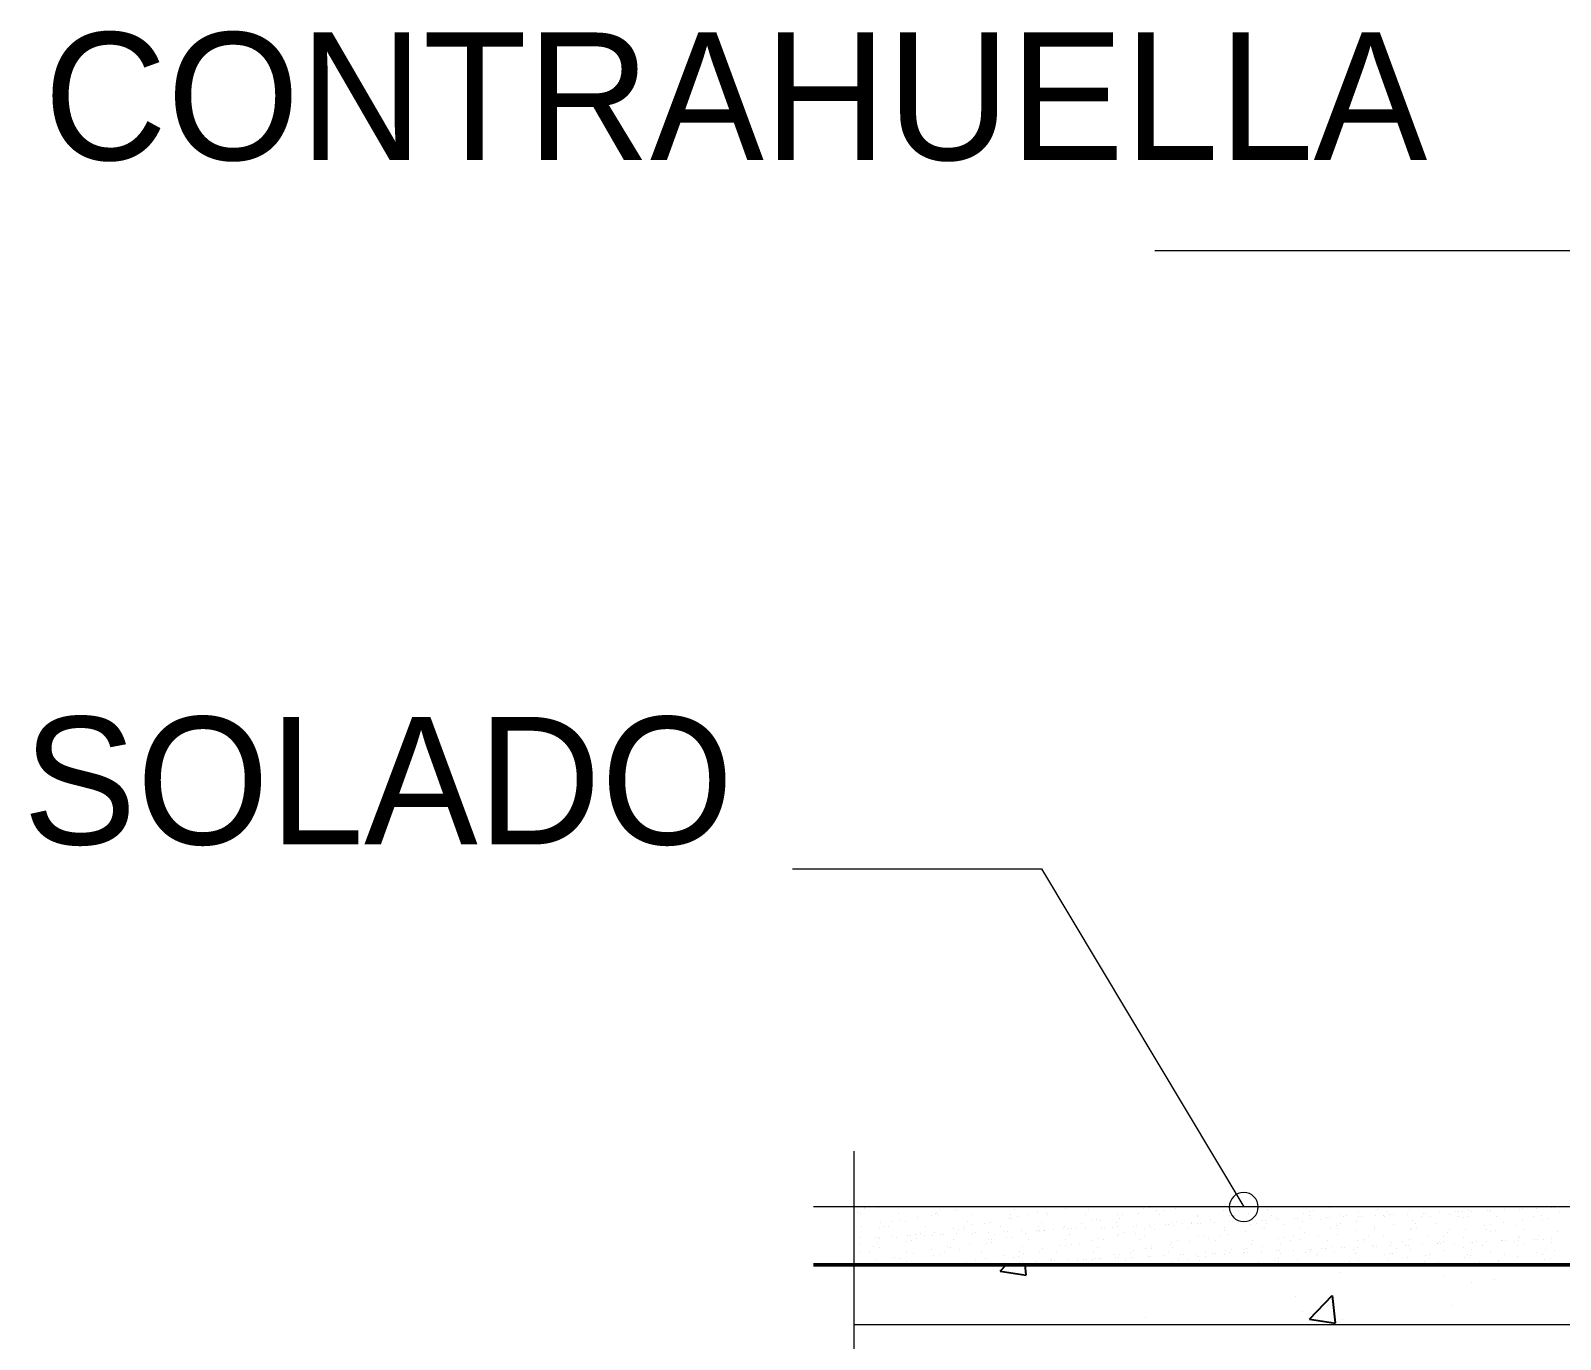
# Model space of a CAD drawing. Extents: x 233 to 569, y -241 to -74.
# Drawn here: x 538.917 to 541.556, y -166.031 to -163.773 of the extents above; entities that cross this region are included whole.
import ezdxf

# ---------------------------------------------------------------- set-up
doc = ezdxf.new("R2010")
doc.units = 0
doc.header["$MEASUREMENT"] = 0
doc.layers.get('0').update_dxf_attribs({"linetype": 'CONTINUOUS', "lineweight": 50})
doc.layers.add('AUXILIAR', color=8, linetype='CONTINUOUS', lineweight=9)
doc.layers.add('TEXTOGREEN', color=3, linetype='CONTINUOUS', lineweight=40)
doc.layers.add('HATCH1', color=74, linetype='CONTINUOUS')
doc.styles.add('SWISS', font='bahnschrift.ttf')

msp = doc.modelspace()

# ---------------------------------------------------------------- linework, layer by layer
msp.add_line((541.7515, -165.9028), (540.267, -165.9028))
at = {"layer": 'AUXILIAR'}
for p, q in [((540.8558, -164.1529), (541.6109, -164.1529)), ((540.231, -165.2196), (540.6606, -165.2196)), ((540.6606, -165.2196), (541.0093, -165.8028)), ((540.3364, -165.7067), (540.3364, -166.7314)), ((541.7515, -165.8028), (540.267, -165.8028)), ((542.8653, -166.0062), (540.3364, -166.0062))]:
    msp.add_line(p, q, dxfattribs=at)
at = {"layer": 'AUXILIAR', "linetype": 'Continuous'}
for p, q in [((540.3432, -165.812), (540.3432, -165.812)), ((540.3546, -165.8035), (540.3546, -165.8035)), ((540.3552, -165.8056), (540.3552, -165.8056)), ((540.3784, -165.8042), (540.3784, -165.8042)), ((540.4841, -165.8063), (540.4841, -165.8063)), ((540.5122, -165.807), (540.5122, -165.807)), ((540.516, -165.8081), (540.516, -165.8081)), ((540.5443, -165.8032), (540.5443, -165.8032)), ((540.6131, -165.8069), (540.6131, -165.8069)), ((540.6536, -165.8119), (540.6536, -165.8119)), ((540.7021, -165.8052), (540.7021, -165.8052)), ((540.742, -165.8075), (540.742, -165.8075)), ((540.8371, -165.8056), (540.8371, -165.8056)), ((540.8469, -165.8035), (540.8469, -165.8035)), ((540.8596, -165.8087), (540.8596, -165.8087)), ((540.8709, -165.8082), (540.8709, -165.8082)), ((540.8918, -165.805), (540.8918, -165.805)), ((540.9748, -165.8095), (540.9748, -165.8095)), ((540.9845, -165.8073), (540.9845, -165.8073)), ((540.9999, -165.8088), (540.9999, -165.8088)), ((541.0495, -165.807), (541.0495, -165.807)), ((541.1222, -165.8112), (541.1222, -165.8112)), ((541.1288, -165.8095), (541.1288, -165.8095)), ((541.1573, -165.8034), (541.1573, -165.8034)), ((541.2071, -165.8105), (541.2071, -165.8105)), ((541.2392, -165.8067), (541.2392, -165.8067)), ((541.2577, -165.8101), (541.2577, -165.8101)), ((541.2949, -165.8073), (541.2949, -165.8073)), ((541.3743, -165.8113), (541.3743, -165.8113)), ((541.3793, -165.8111), (541.3793, -165.8111)), ((541.3867, -165.8108), (541.3867, -165.8108)), ((541.397, -165.8087), (541.397, -165.8087)), ((541.4029, -165.8101), (541.4029, -165.8101)), ((541.4294, -165.8028), (541.4294, -165.8028)), ((541.4298, -165.8089), (541.4298, -165.8089)), ((541.4326, -165.8111), (541.4326, -165.8111)), ((541.4348, -165.8087), (541.4348, -165.8087)), ((541.4584, -165.8076), (541.4584, -165.8076)), ((541.4854, -165.8065), (541.4854, -165.8065)), ((541.4904, -165.8062), (541.4904, -165.8062)), ((541.514, -165.8052), (541.514, -165.8052)), ((541.5156, -165.8114), (541.5156, -165.8114)), ((541.5409, -165.804), (541.5409, -165.804)), ((541.5459, -165.8038), (541.5459, -165.8038)), ((540.3488, -165.814), (540.3488, -165.814)), ((540.3501, -165.8372), (540.3501, -165.8372)), ((540.3803, -165.8382), (540.3803, -165.8382)), ((540.3827, -165.8299), (540.3827, -165.8299)), ((540.39, -165.836), (540.39, -165.836)), ((540.3968, -165.8358), (540.3968, -165.8358)), ((540.4031, -165.8275), (540.4031, -165.8275)), ((540.4131, -165.8145), (540.4131, -165.8145)), ((540.4151, -165.824), (540.4151, -165.824)), ((540.4252, -165.8282), (540.4252, -165.8282)), ((540.4472, -165.8202), (540.4472, -165.8202)), ((540.4611, -165.8363), (540.4611, -165.8363)), ((540.4711, -165.818), (540.4711, -165.818)), ((540.4777, -165.8146), (540.4777, -165.8146)), ((540.4798, -165.8129), (540.4798, -165.8129)), ((540.4808, -165.8159), (540.4808, -165.8159)), ((540.5257, -165.8365), (540.5257, -165.8365)), ((540.5321, -165.8281), (540.5321, -165.8281)), ((540.5403, -165.8334), (540.5403, -165.8334)), ((540.5421, -165.8151), (540.5421, -165.8151)), ((540.5628, -165.8321), (540.5628, -165.8321)), ((540.5724, -165.8296), (540.5724, -165.8296)), ((540.59, -165.837), (540.59, -165.837)), ((540.605, -165.8222), (540.605, -165.8222)), ((540.6067, -165.8152), (540.6067, -165.8152)), ((540.6087, -165.8219), (540.6087, -165.8219)), ((540.6185, -165.8197), (540.6185, -165.8197)), ((540.6374, -165.8164), (540.6374, -165.8164)), ((540.6546, -165.8371), (540.6546, -165.8371)), ((540.661, -165.8288), (540.661, -165.8288)), ((540.6695, -165.8126), (540.6695, -165.8126)), ((540.671, -165.8158), (540.671, -165.8158)), ((540.7005, -165.8359), (540.7005, -165.8359)), ((540.7189, -165.8376), (540.7189, -165.8376)), ((540.7302, -165.8316), (540.7302, -165.8316)), ((540.7356, -165.8159), (540.7356, -165.8159)), ((540.7463, -165.8258), (540.7463, -165.8258)), ((540.7561, -165.8236), (540.7561, -165.8236)), ((540.7626, -165.8257), (540.7626, -165.8257)), ((540.7633, -165.838), (540.7633, -165.838)), ((540.7683, -165.8378), (540.7683, -165.8378)), ((540.7836, -165.8377), (540.7836, -165.8377)), ((540.7899, -165.8294), (540.7899, -165.8294)), ((540.7912, -165.8158), (540.7912, -165.8158)), ((540.7918, -165.8367), (540.7918, -165.8367)), ((540.7947, -165.822), (540.7947, -165.822)), ((540.7999, -165.8164), (540.7999, -165.8164)), ((540.8188, -165.8356), (540.8188, -165.8356)), ((540.8238, -165.8354), (540.8238, -165.8354)), ((540.8273, -165.8146), (540.8273, -165.8146)), ((540.8474, -165.8343), (540.8474, -165.8343)), ((540.8479, -165.8383), (540.8479, -165.8383)), ((540.8645, -165.8165), (540.8645, -165.8165)), ((540.8744, -165.8331), (540.8744, -165.8331)), ((540.8794, -165.8329), (540.8794, -165.8329)), ((540.884, -165.8296), (540.884, -165.8296)), ((540.8878, -165.8351), (540.8878, -165.8351)), ((540.8937, -165.8275), (540.8937, -165.8275)), ((540.9029, -165.8319), (540.9029, -165.8319)), ((540.9125, -165.8384), (540.9125, -165.8384)), ((540.9189, -165.83), (540.9189, -165.83)), ((540.9199, -165.8313), (540.9199, -165.8313)), ((540.9289, -165.817), (540.9289, -165.817)), ((540.9289, -165.8197), (540.9289, -165.8197)), ((540.9299, -165.8307), (540.9299, -165.8307)), ((540.9349, -165.8305), (540.9349, -165.8305)), ((540.9525, -165.824), (540.9525, -165.824)), ((540.9585, -165.8295), (540.9585, -165.8295)), ((540.9849, -165.8181), (540.9849, -165.8181)), ((540.9855, -165.8283), (540.9855, -165.8283)), ((540.9905, -165.8281), (540.9905, -165.8281)), ((540.9935, -165.8172), (540.9935, -165.8172)), ((541.014, -165.827), (541.014, -165.827)), ((541.017, -165.8143), (541.017, -165.8143)), ((541.0216, -165.8335), (541.0216, -165.8335)), ((541.0314, -165.8313), (541.0314, -165.8313)), ((541.041, -165.8259), (541.041, -165.8259)), ((541.046, -165.8256), (541.046, -165.8256)), ((541.0478, -165.8307), (541.0478, -165.8307)), ((541.0578, -165.8177), (541.0578, -165.8177)), ((541.0665, -165.8235), (541.0665, -165.8235)), ((541.0696, -165.8246), (541.0696, -165.8246)), ((541.0777, -165.8333), (541.0777, -165.8333)), ((541.0965, -165.8234), (541.0965, -165.8234)), ((541.1015, -165.8232), (541.1015, -165.8232)), ((541.1101, -165.8275), (541.1101, -165.8275)), ((541.1124, -165.8134), (541.1124, -165.8134)), ((541.1224, -165.8178), (541.1224, -165.8178)), ((541.1251, -165.8222), (541.1251, -165.8222)), ((541.1422, -165.8237), (541.1422, -165.8237)), ((541.1521, -165.821), (541.1521, -165.821)), ((541.1571, -165.8208), (541.1571, -165.8208)), ((541.1592, -165.8374), (541.1592, -165.8374)), ((541.169, -165.8352), (541.169, -165.8352)), ((541.1747, -165.8163), (541.1747, -165.8163)), ((541.1767, -165.8313), (541.1767, -165.8313)), ((541.1807, -165.8198), (541.1807, -165.8198)), ((541.1867, -165.8183), (541.1867, -165.8183)), ((541.2041, -165.8274), (541.2041, -165.8274)), ((541.2076, -165.8186), (541.2076, -165.8186)), ((541.2126, -165.8184), (541.2126, -165.8184)), ((541.2353, -165.8368), (541.2353, -165.8368)), ((541.2362, -165.8173), (541.2362, -165.8173)), ((541.25, -165.8172), (541.25, -165.8172)), ((541.2513, -165.8184), (541.2513, -165.8184)), ((541.2598, -165.8151), (541.2598, -165.8151)), ((541.2632, -165.8162), (541.2632, -165.8162)), ((541.2674, -165.833), (541.2674, -165.833)), ((541.2682, -165.8159), (541.2682, -165.8159)), ((541.2918, -165.8149), (541.2918, -165.8149)), ((541.3, -165.8257), (541.3, -165.8257)), ((541.3057, -165.832), (541.3057, -165.832)), ((541.3157, -165.819), (541.3157, -165.819)), ((541.3187, -165.8137), (541.3187, -165.8137)), ((541.3237, -165.8135), (541.3237, -165.8135)), ((541.3323, -165.8198), (541.3323, -165.8198)), ((541.3418, -165.8313), (541.3418, -165.8313)), ((541.3473, -165.8125), (541.3473, -165.8125)), ((541.3644, -165.816), (541.3644, -165.816)), ((541.3803, -165.8191), (541.3803, -165.8191)), ((541.3877, -165.8211), (541.3877, -165.8211)), ((541.3974, -165.8189), (541.3974, -165.8189)), ((541.4252, -165.8351), (541.4252, -165.8351)), ((541.4346, -165.8326), (541.4346, -165.8326)), ((541.4446, -165.8196), (541.4446, -165.8196)), ((541.4575, -165.8292), (541.4575, -165.8292)), ((541.4794, -165.8351), (541.4794, -165.8351)), ((541.4897, -165.8254), (541.4897, -165.8254)), ((541.5092, -165.8197), (541.5092, -165.8197)), ((541.5222, -165.8181), (541.5222, -165.8181)), ((541.5253, -165.825), (541.5253, -165.825)), ((541.535, -165.8228), (541.535, -165.8228)), ((541.5546, -165.8122), (541.5546, -165.8122)), ((540.3475, -165.8561), (540.3475, -165.8561)), ((540.3744, -165.855), (540.3744, -165.855)), ((540.3783, -165.8636), (540.3783, -165.8636)), ((540.3794, -165.8548), (540.3794, -165.8548)), ((540.3801, -165.8575), (540.3801, -165.8575)), ((540.403, -165.8537), (540.403, -165.8537)), ((540.4108, -165.8562), (540.4108, -165.8562)), ((540.4271, -165.8622), (540.4271, -165.8622)), ((540.43, -165.8525), (540.43, -165.8525)), ((540.435, -165.8523), (540.435, -165.8523)), ((540.4369, -165.86), (540.4369, -165.86)), ((540.4432, -165.8504), (540.4432, -165.8504)), ((540.4447, -165.8577), (540.4447, -165.8577)), ((540.4511, -165.8493), (540.4511, -165.8493)), ((540.4586, -165.8513), (540.4586, -165.8513)), ((540.472, -165.8522), (540.472, -165.8522)), ((540.4753, -165.8466), (540.4753, -165.8466)), ((540.4855, -165.8501), (540.4855, -165.8501)), ((540.4905, -165.8499), (540.4905, -165.8499)), ((540.5079, -165.8392), (540.5079, -165.8392)), ((540.509, -165.8582), (540.509, -165.8582)), ((540.5141, -165.8489), (540.5141, -165.8489)), ((540.5179, -165.842), (540.5179, -165.842)), ((540.5277, -165.8399), (540.5277, -165.8399)), ((540.5411, -165.8477), (540.5411, -165.8477)), ((540.5461, -165.8475), (540.5461, -165.8475)), ((540.5684, -165.8597), (540.5684, -165.8597)), ((540.5697, -165.8464), (540.5697, -165.8464)), ((540.5736, -165.8583), (540.5736, -165.8583)), ((540.5745, -165.8639), (540.5745, -165.8639)), ((540.58, -165.85), (540.58, -165.85)), ((540.5966, -165.8453), (540.5966, -165.8453)), ((540.6005, -165.8559), (540.6005, -165.8559)), ((540.6016, -165.8451), (540.6016, -165.8451)), ((540.6097, -165.8561), (540.6097, -165.8561)), ((540.6252, -165.844), (540.6252, -165.844)), ((540.6331, -165.8486), (540.6331, -165.8486)), ((540.6379, -165.8588), (540.6379, -165.8588)), ((540.6522, -165.8428), (540.6522, -165.8428)), ((540.6555, -165.8459), (540.6555, -165.8459)), ((540.6572, -165.8426), (540.6572, -165.8426)), ((540.6653, -165.8437), (540.6653, -165.8437)), ((540.6655, -165.8427), (540.6655, -165.8427)), ((540.6807, -165.8416), (540.6807, -165.8416)), ((540.6976, -165.8389), (540.6976, -165.8389)), ((540.7026, -165.859), (540.7026, -165.859)), ((540.7077, -165.8404), (540.7077, -165.8404)), ((540.7089, -165.8506), (540.7089, -165.8506)), ((540.7127, -165.8402), (540.7127, -165.8402)), ((540.7363, -165.8392), (540.7363, -165.8392)), ((540.7473, -165.8599), (540.7473, -165.8599)), ((540.7583, -165.858), (540.7583, -165.858)), ((540.7669, -165.8595), (540.7669, -165.8595)), ((540.7907, -165.8521), (540.7907, -165.8521)), ((540.7932, -165.8498), (540.7932, -165.8498)), ((540.8029, -165.8476), (540.8029, -165.8476)), ((540.8228, -165.8483), (540.8228, -165.8483)), ((540.8315, -165.8596), (540.8315, -165.8596)), ((540.8379, -165.8513), (540.8379, -165.8513)), ((540.8381, -165.8398), (540.8381, -165.8398)), ((540.8554, -165.841), (540.8554, -165.841)), ((540.8849, -165.8638), (540.8849, -165.8638)), ((540.8958, -165.8601), (540.8958, -165.8601)), ((540.9159, -165.8615), (540.9159, -165.8615)), ((540.9308, -165.8536), (540.9308, -165.8536)), ((540.9406, -165.8515), (540.9406, -165.8515)), ((540.948, -165.8577), (540.948, -165.8577)), ((540.9604, -165.8602), (540.9604, -165.8602)), ((540.9668, -165.8519), (540.9668, -165.8519)), ((540.9757, -165.8437), (540.9757, -165.8437)), ((540.9768, -165.8389), (540.9768, -165.8389)), ((540.9806, -165.8503), (540.9806, -165.8503)), ((541.013, -165.8445), (541.013, -165.8445)), ((541.0247, -165.8608), (541.0247, -165.8608)), ((541.0414, -165.839), (541.0414, -165.839)), ((541.0451, -165.8407), (541.0451, -165.8407)), ((541.0684, -165.8575), (541.0684, -165.8575)), ((541.0782, -165.8553), (541.0782, -165.8553)), ((541.0894, -165.8609), (541.0894, -165.8609)), ((541.0957, -165.8526), (541.0957, -165.8526)), ((541.1057, -165.8395), (541.1057, -165.8395)), ((541.1058, -165.8597), (541.1058, -165.8597)), ((541.1133, -165.8475), (541.1133, -165.8475)), ((541.1382, -165.8538), (541.1382, -165.8538)), ((541.1537, -165.8614), (541.1537, -165.8614)), ((541.1703, -165.8397), (541.1703, -165.8397)), ((541.1703, -165.85), (541.1703, -165.85)), ((541.2029, -165.8427), (541.2029, -165.8427)), ((541.2061, -165.8613), (541.2061, -165.8613)), ((541.2158, -165.8592), (541.2158, -165.8592)), ((541.2183, -165.8615), (541.2183, -165.8615)), ((541.2247, -165.8532), (541.2247, -165.8532)), ((541.2347, -165.8402), (541.2347, -165.8402)), ((541.251, -165.8514), (541.251, -165.8514)), ((541.2634, -165.8632), (541.2634, -165.8632)), ((541.2826, -165.862), (541.2826, -165.862)), ((541.2955, -165.8594), (541.2955, -165.8594)), ((541.2969, -165.8412), (541.2969, -165.8412)), ((541.2993, -165.8403), (541.2993, -165.8403)), ((541.3066, -165.8391), (541.3066, -165.8391)), ((541.3281, -165.8521), (541.3281, -165.8521)), ((541.3472, -165.8622), (541.3472, -165.8622)), ((541.3535, -165.863), (541.3535, -165.863)), ((541.3536, -165.8538), (541.3536, -165.8538)), ((541.3605, -165.8462), (541.3605, -165.8462)), ((541.3636, -165.8408), (541.3636, -165.8408)), ((541.3886, -165.8553), (541.3886, -165.8553)), ((541.3926, -165.8424), (541.3926, -165.8424)), ((541.3997, -165.8638), (541.3997, -165.8638)), ((541.4047, -165.8636), (541.4047, -165.8636)), ((541.4115, -165.8627), (541.4115, -165.8627)), ((541.4282, -165.8409), (541.4282, -165.8409)), ((541.4283, -165.8626), (541.4283, -165.8626)), ((541.4345, -165.8451), (541.4345, -165.8451)), ((541.4443, -165.8429), (541.4443, -165.8429)), ((541.4533, -165.8614), (541.4533, -165.8614)), ((541.4553, -165.8614), (541.4553, -165.8614)), ((541.4603, -165.8612), (541.4603, -165.8612)), ((541.4762, -165.8628), (541.4762, -165.8628)), ((541.4825, -165.8545), (541.4825, -165.8545)), ((541.4839, -165.8601), (541.4839, -165.8601)), ((541.4857, -165.8556), (541.4857, -165.8556)), ((541.4925, -165.8415), (541.4925, -165.8415)), ((541.5108, -165.859), (541.5108, -165.859)), ((541.5158, -165.8587), (541.5158, -165.8587)), ((541.5178, -165.8518), (541.5178, -165.8518)), ((541.5262, -165.8591), (541.5262, -165.8591)), ((541.5394, -165.8577), (541.5394, -165.8577)), ((541.5405, -165.8633), (541.5405, -165.8633)), ((541.5504, -165.8444), (541.5504, -165.8444)), ((540.3461, -165.8801), (540.3461, -165.8801)), ((540.3462, -165.8674), (540.3462, -165.8674)), ((540.3637, -165.8789), (540.3637, -165.8789)), ((540.3701, -165.8706), (540.3701, -165.8706)), ((540.3812, -165.8723), (540.3812, -165.8723)), ((540.4064, -165.8899), (540.4064, -165.8899)), ((540.428, -165.8794), (540.428, -165.8794)), ((540.439, -165.8826), (540.439, -165.8826)), ((540.4714, -165.8767), (540.4714, -165.8767)), ((540.4739, -165.8862), (540.4739, -165.8862)), ((540.4837, -165.884), (540.4837, -165.884)), ((540.4926, -165.8795), (540.4926, -165.8795)), ((540.499, -165.8712), (540.499, -165.8712)), ((540.5035, -165.8729), (540.5035, -165.8729)), ((540.5189, -165.8762), (540.5189, -165.8762)), ((540.5361, -165.8656), (540.5361, -165.8656)), ((540.5569, -165.8801), (540.5569, -165.8801)), ((540.5647, -165.866), (540.5647, -165.866)), ((540.5966, -165.8861), (540.5966, -165.8861)), ((540.6116, -165.89), (540.6116, -165.89)), ((540.6213, -165.8879), (540.6213, -165.8879)), ((540.6216, -165.8802), (540.6216, -165.8802)), ((540.628, -165.8718), (540.628, -165.8718)), ((540.6287, -165.8823), (540.6287, -165.8823)), ((540.6565, -165.8801), (540.6565, -165.8801)), ((540.6613, -165.8749), (540.6613, -165.8749)), ((540.6859, -165.8807), (540.6859, -165.8807)), ((540.6936, -165.8691), (540.6936, -165.8691)), ((540.7024, -165.8699), (540.7024, -165.8699)), ((540.7121, -165.8677), (540.7121, -165.8677)), ((540.7258, -165.8653), (540.7258, -165.8653)), ((540.7505, -165.8808), (540.7505, -165.8808)), ((540.7569, -165.8725), (540.7569, -165.8725)), ((540.7865, -165.8843), (540.7865, -165.8843)), ((540.7887, -165.8905), (540.7887, -165.8905)), ((540.7937, -165.8903), (540.7937, -165.8903)), ((540.7941, -165.8839), (540.7941, -165.8839)), ((540.8148, -165.8813), (540.8148, -165.8813)), ((540.8173, -165.8892), (540.8173, -165.8892)), ((540.8189, -165.8784), (540.8189, -165.8784)), ((540.84, -165.8738), (540.84, -165.8738)), ((540.8443, -165.8881), (540.8443, -165.8881)), ((540.8493, -165.8879), (540.8493, -165.8879)), ((540.8498, -165.8716), (540.8498, -165.8716)), ((540.851, -165.8747), (540.851, -165.8747)), ((540.8728, -165.8868), (540.8728, -165.8868)), ((540.8794, -165.8815), (540.8794, -165.8815)), ((540.8835, -165.8673), (540.8835, -165.8673)), ((540.8858, -165.8731), (540.8858, -165.8731)), ((540.8998, -165.8856), (540.8998, -165.8856)), ((540.9048, -165.8854), (540.9048, -165.8854)), ((540.9284, -165.8844), (540.9284, -165.8844)), ((540.9318, -165.8878), (540.9318, -165.8878)), ((540.9437, -165.882), (540.9437, -165.882)), ((540.9441, -165.8878), (540.9441, -165.8878)), ((540.9554, -165.8832), (540.9554, -165.8832)), ((540.9603, -165.883), (540.9603, -165.883)), ((540.9762, -165.884), (540.9762, -165.884)), ((540.9776, -165.8776), (540.9776, -165.8776)), ((540.9839, -165.882), (540.9839, -165.882)), ((540.9874, -165.8755), (540.9874, -165.8755)), ((541.0084, -165.8821), (541.0084, -165.8821)), ((541.0088, -165.8767), (541.0088, -165.8767)), ((541.0109, -165.8808), (541.0109, -165.8808)), ((541.0148, -165.8738), (541.0148, -165.8738)), ((541.0159, -165.8806), (541.0159, -165.8806)), ((541.0225, -165.8677), (541.0225, -165.8677)), ((541.0395, -165.8795), (541.0395, -165.8795)), ((541.0411, -165.8708), (541.0411, -165.8708)), ((541.0664, -165.8784), (541.0664, -165.8784)), ((541.0714, -165.8781), (541.0714, -165.8781)), ((541.0727, -165.8826), (541.0727, -165.8826)), ((541.0732, -165.867), (541.0732, -165.867)), ((541.095, -165.8771), (541.095, -165.8771)), ((541.1153, -165.8815), (541.1153, -165.8815)), ((541.122, -165.8759), (541.122, -165.8759)), ((541.125, -165.8793), (541.125, -165.8793)), ((541.127, -165.8757), (541.127, -165.8757)), ((541.134, -165.886), (541.134, -165.886)), ((541.1373, -165.8827), (541.1373, -165.8827)), ((541.1437, -165.8744), (541.1437, -165.8744)), ((541.1506, -165.8747), (541.1506, -165.8747)), ((541.1602, -165.8715), (541.1602, -165.8715)), ((541.1663, -165.8802), (541.1663, -165.8802)), ((541.1775, -165.8735), (541.1775, -165.8735)), ((541.1825, -165.8733), (541.1825, -165.8733)), ((541.1985, -165.8764), (541.1985, -165.8764)), ((541.2016, -165.8833), (541.2016, -165.8833)), ((541.2061, -165.8723), (541.2061, -165.8723)), ((541.231, -165.869), (541.231, -165.869)), ((541.2331, -165.8711), (541.2331, -165.8711)), ((541.2381, -165.8709), (541.2381, -165.8709)), ((541.2529, -165.8853), (541.2529, -165.8853)), ((541.2617, -165.8698), (541.2617, -165.8698)), ((541.2627, -165.8832), (541.2627, -165.8832)), ((541.2662, -165.8834), (541.2662, -165.8834)), ((541.2726, -165.8751), (541.2726, -165.8751)), ((541.2886, -165.8687), (541.2886, -165.8687)), ((541.2916, -165.8895), (541.2916, -165.8895)), ((541.2936, -165.8684), (541.2936, -165.8684)), ((541.2978, -165.8754), (541.2978, -165.8754)), ((541.3172, -165.8674), (541.3172, -165.8674)), ((541.3237, -165.8858), (541.3237, -165.8858)), ((541.3305, -165.8839), (541.3305, -165.8839)), ((541.3437, -165.8652), (541.3437, -165.8652)), ((541.3442, -165.8662), (541.3442, -165.8662)), ((541.3492, -165.866), (541.3492, -165.866)), ((541.3562, -165.8784), (541.3562, -165.8784)), ((541.3728, -165.865), (541.3728, -165.865)), ((541.3886, -165.8725), (541.3886, -165.8725)), ((541.3905, -165.8892), (541.3905, -165.8892)), ((541.3952, -165.884), (541.3952, -165.884)), ((541.4003, -165.887), (541.4003, -165.887)), ((541.4016, -165.8757), (541.4016, -165.8757)), ((541.4207, -165.8688), (541.4207, -165.8688)), ((541.4354, -165.8792), (541.4354, -165.8792)), ((541.4595, -165.8845), (541.4595, -165.8845)), ((541.4813, -165.8691), (541.4813, -165.8691)), ((541.4814, -165.8878), (541.4814, -165.8878)), ((541.4911, -165.8669), (541.4911, -165.8669)), ((541.5138, -165.8819), (541.5138, -165.8819)), ((541.5241, -165.8847), (541.5241, -165.8847)), ((541.5305, -165.8763), (541.5305, -165.8763)), ((541.5379, -165.8909), (541.5379, -165.8909)), ((541.5459, -165.8781), (541.5459, -165.8781)), ((540.3419, -165.8996), (540.3419, -165.8996)), ((540.347, -165.9006), (540.347, -165.9006)), ((540.3743, -165.8937), (540.3743, -165.8937)), ((540.4116, -165.9008), (540.4116, -165.9008)), ((540.418, -165.8924), (540.418, -165.8924)), ((540.4281, -165.8963), (540.4281, -165.8963)), ((540.4759, -165.9013), (540.4759, -165.9013)), ((540.511, -165.9026), (540.511, -165.9026)), ((540.516, -165.9024), (540.516, -165.9024)), ((540.5316, -165.8993), (540.5316, -165.8993)), ((540.5396, -165.9014), (540.5396, -165.9014)), ((540.5406, -165.9014), (540.5406, -165.9014)), ((540.547, -165.8931), (540.547, -165.8931)), ((540.5642, -165.8919), (540.5642, -165.8919)), ((540.5657, -165.9002), (540.5657, -165.9002)), ((540.5665, -165.9002), (540.5665, -165.9002)), ((540.5715, -165.9), (540.5715, -165.9)), ((540.5951, -165.8989), (540.5951, -165.8989)), ((540.6049, -165.9019), (540.6049, -165.9019)), ((540.6221, -165.8978), (540.6221, -165.8978)), ((540.6271, -165.8976), (540.6271, -165.8976)), ((540.6506, -165.8965), (540.6506, -165.8965)), ((540.6695, -165.902), (540.6695, -165.902)), ((540.6759, -165.8937), (540.6759, -165.8937)), ((540.6776, -165.8953), (540.6776, -165.8953)), ((540.6826, -165.8951), (540.6826, -165.8951)), ((540.6894, -165.9013), (540.6894, -165.9013)), ((540.7062, -165.8941), (540.7062, -165.8941)), ((540.7218, -165.8954), (540.7218, -165.8954)), ((540.7332, -165.8929), (540.7332, -165.8929)), ((540.7338, -165.9026), (540.7338, -165.9026)), ((540.7382, -165.8927), (540.7382, -165.8927)), ((540.7492, -165.8939), (540.7492, -165.8939)), ((540.7539, -165.8917), (540.7539, -165.8917)), ((540.759, -165.8917), (540.759, -165.8917)), ((540.7617, -165.8917), (540.7617, -165.8917)), ((540.7984, -165.9027), (540.7984, -165.9027)), ((540.8048, -165.8943), (540.8048, -165.8943)), ((540.8791, -165.901), (540.8791, -165.901)), ((540.8868, -165.8977), (540.8868, -165.8977)), ((540.8966, -165.8956), (540.8966, -165.8956)), ((540.9117, -165.8937), (540.9117, -165.8937)), ((540.9338, -165.895), (540.9338, -165.895)), ((541.0245, -165.9016), (541.0245, -165.9016)), ((541.0342, -165.8994), (541.0342, -165.8994)), ((541.0627, -165.8956), (541.0627, -165.8956)), ((541.0693, -165.8972), (541.0693, -165.8972)), ((541.0694, -165.8917), (541.0694, -165.8917)), ((541.1014, -165.8934), (541.1014, -165.8934)), ((541.1916, -165.8963), (541.1916, -165.8963)), ((541.207, -165.8955), (541.207, -165.8955)), ((541.2266, -165.9028), (541.2266, -165.9028)), ((541.2592, -165.8954), (541.2592, -165.8954)), ((541.3206, -165.8969), (541.3206, -165.8969)), ((541.3446, -165.8994), (541.3446, -165.8994)), ((541.4168, -165.8989), (541.4168, -165.8989)), ((541.4489, -165.8951), (541.4489, -165.8951)), ((541.4495, -165.8976), (541.4495, -165.8976)), ((541.5282, -165.8931), (541.5282, -165.8931))]:
    msp.add_line(p, q, dxfattribs=at)
at = {"layer": 'AUXILIAR'}
for start, end in [(0, 180), (180, 0)]:
    msp.add_arc((541.0093, -165.8028), 0.025, start, end, dxfattribs=at)
at = {"layer": 'HATCH1', "linetype": 'Continuous'}
for p, q in [((540.3372, -165.9086), (540.3372, -165.9086)), ((540.5892, -165.9135), (540.5995, -165.9028)), ((540.5892, -165.9135), (540.6337, -165.9204)), ((540.6342, -165.9201), (540.6322, -165.9028)), ((540.9082, -165.9053), (540.9082, -165.9053)), ((541.1751, -165.9166), (541.1751, -165.9166)), ((541.3556, -165.9214), (541.3556, -165.9214)), ((541.403, -165.9334), (541.403, -165.9334)), ((541.442, -165.9278), (541.442, -165.9278)), ((541.0989, -165.9566), (541.0989, -165.9566)), ((541.1228, -165.9963), (541.1618, -165.9557)), ((541.1678, -166.0028), (541.1623, -165.9553)), ((540.8392, -165.9941), (540.8392, -165.9941)), ((541.1114, -165.9834), (541.1114, -165.9834)), ((541.1228, -165.9963), (541.1673, -166.0032)), ((541.3686, -165.9721), (541.3686, -165.9721)), ((541.1792, -165.997), (541.1792, -165.997))]:
    msp.add_line(p, q, dxfattribs=at)

# ---------------------------------------------------------------- texts
at = {"layer": 'TEXTOGREEN', "style": 'SWISS'}
msp.add_text('SOLADO', height=0.22, dxfattribs=at).set_placement((538.9031, -165.1773))
at = {"layer": 'TEXTOGREEN', "style": 'SWISS', "flags": 4}
msp.add_attdef('CONTRAHUELLA', (538.9393, -163.9967), 'CONTRAHUELLA DE MADERA', height=0.22, dxfattribs=at)

doc.saveas('drawing.dxf')
